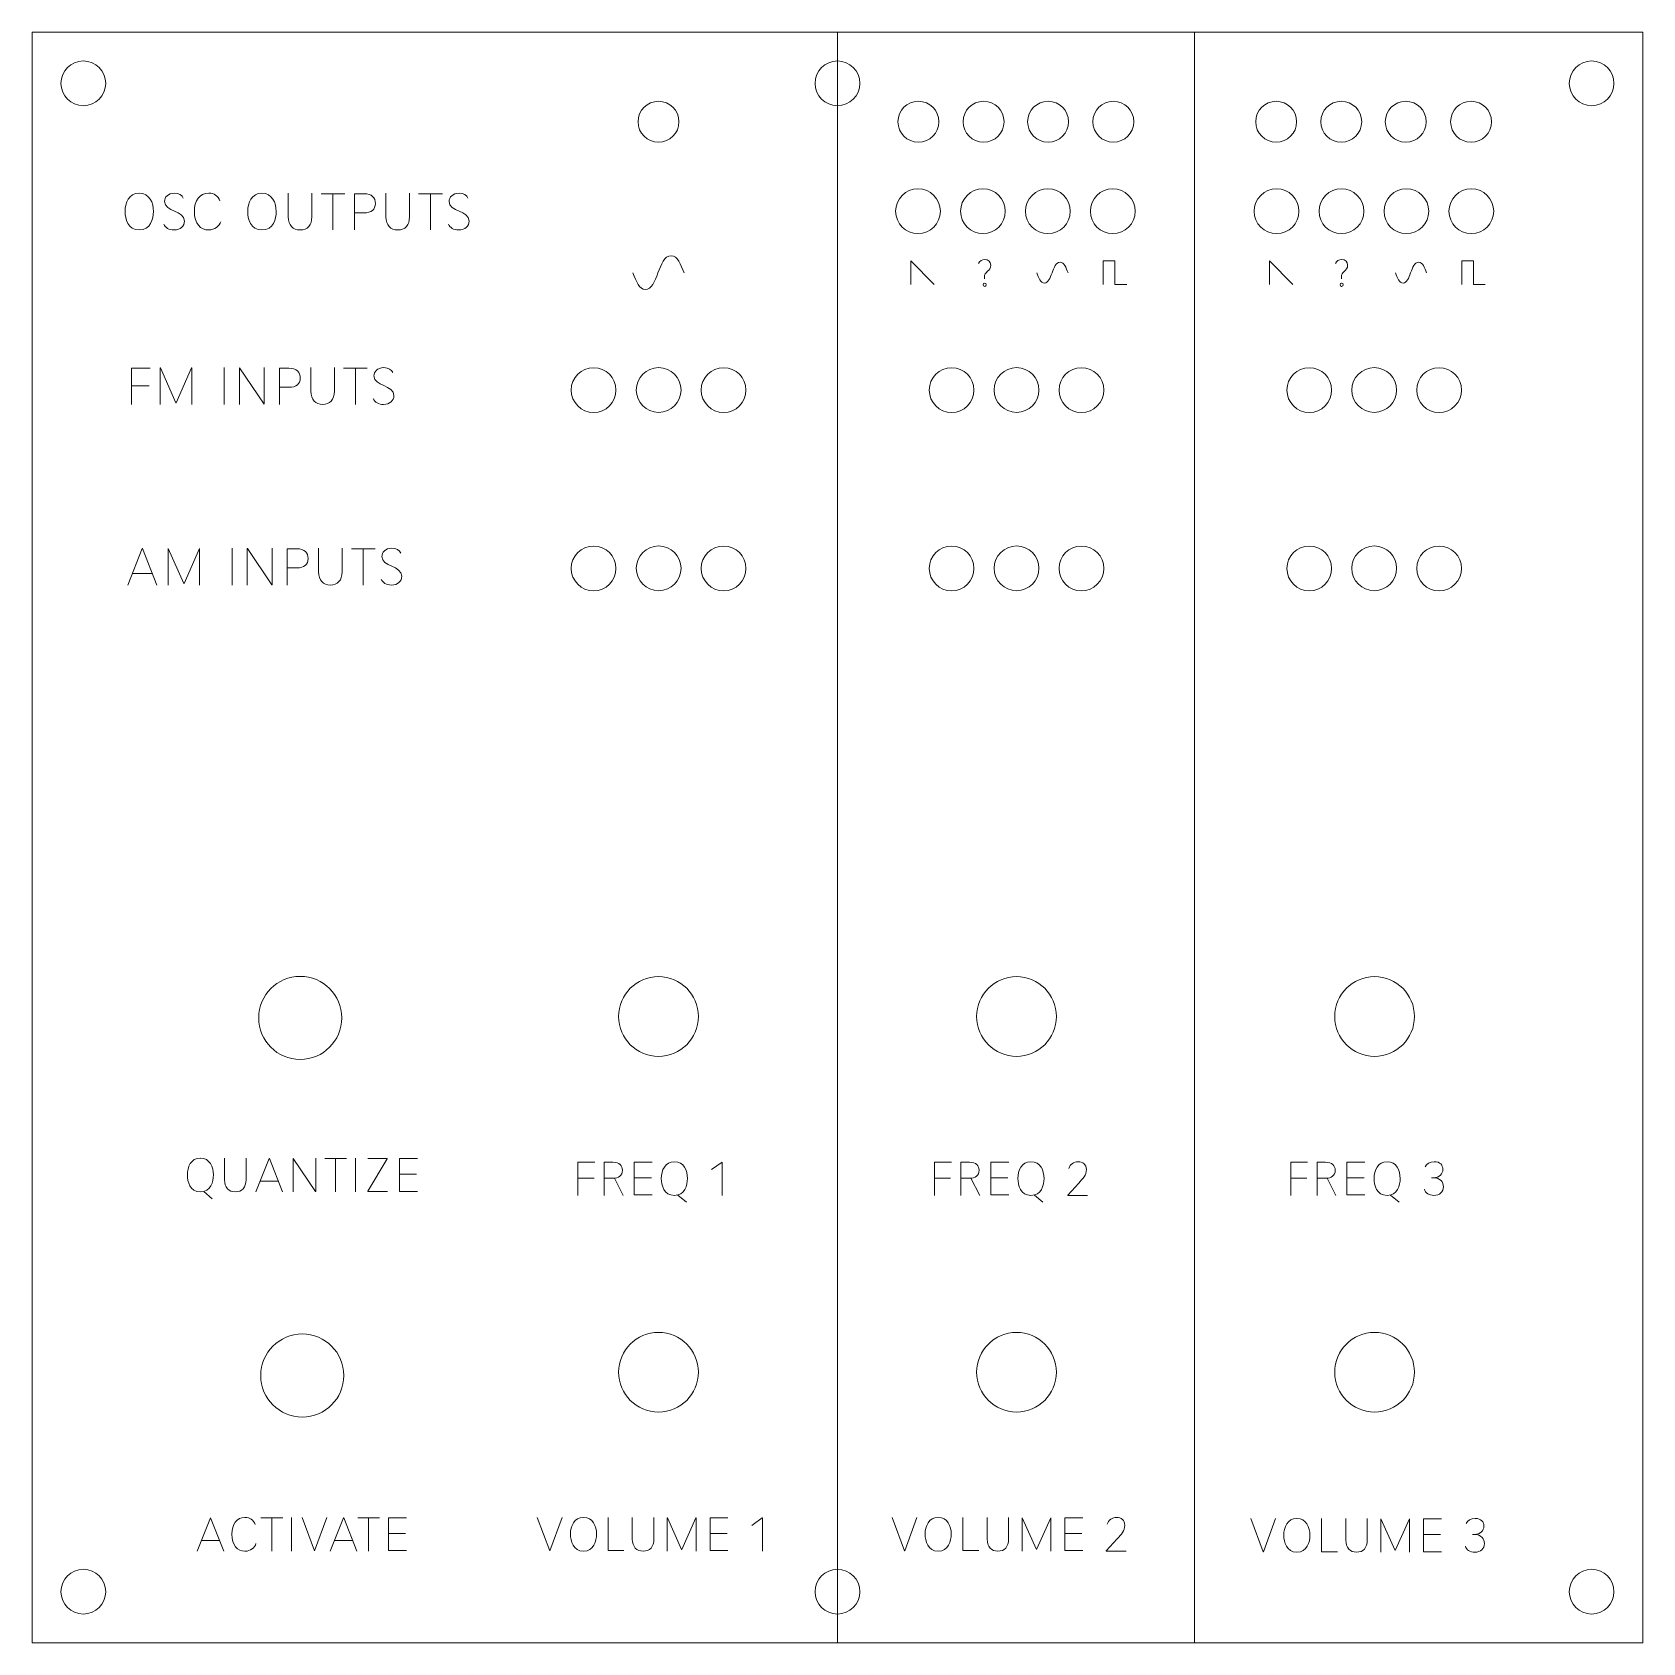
# Model space of a CAD drawing. Header units: millimetres. Extents: x 45 to 171, y 76 to 202.
import ezdxf

# ---------------------------------------------------------------- set-up
doc = ezdxf.new("R2010")
doc.units = ezdxf.units.MM
doc.header["$MEASUREMENT"] = 0
for name, color, linetype, lineweight in [('holes', 7, 'Continuous', 0), ('outline', 7, 'Continuous', 0), ('text', 7, 'Continuous', 0)]:
    doc.layers.add(name, color=color, linetype=linetype, lineweight=lineweight)

# ---------------------------------------------------------------- blocks, each defined once
blk = doc.blocks.new('Block_0')
at = {"layer": 'text', "color": 7, "lineweight": 15}
for points, knots in [([(53.67, 188.94), (52.87, 188.94), (52.57, 188.18), (52.57, 187.5), (52.57, 186.94), (52.79, 186.06), (53.68, 186.06), (54.57, 186.06), (54.79, 186.94), (54.79, 187.5), (54.79, 188.18), (54.48, 188.94), (53.68, 188.94)], [0, 0, 0, 0, 1, 1, 1, 2, 2, 2, 3, 3, 3, 4, 4, 4, 4]), ([(55.6, 186.52), (55.71, 186.24), (56.01, 186.06), (56.4, 186.06), (56.9, 186.06), (57.21, 186.37), (57.21, 186.75), (57.21, 187.6), (55.66, 187.47), (55.66, 188.29), (55.66, 188.62), (55.92, 188.94), (56.43, 188.94), (56.8, 188.94), (57.02, 188.78), (57.12, 188.56)], [0, 0, 0, 0, 1, 1, 1, 2, 2, 2, 3, 3, 3, 4, 4, 4, 5, 5, 5, 5]), ([(59.99, 188.33), (59.83, 188.73), (59.54, 188.94), (59.11, 188.94), (58.38, 188.94), (57.99, 188.36), (57.99, 187.5), (57.99, 186.55), (58.47, 186.06), (59.11, 186.06), (59.6, 186.06), (59.93, 186.36), (60.05, 186.71)], [0, 0, 0, 0, 1, 1, 1, 2, 2, 2, 3, 3, 3, 4, 4, 4, 4]), ([(63.27, 188.94), (62.47, 188.94), (62.16, 188.18), (62.16, 187.5), (62.16, 186.94), (62.38, 186.06), (63.28, 186.06), (64.17, 186.06), (64.39, 186.94), (64.39, 187.5), (64.39, 188.18), (64.08, 188.94), (63.28, 188.94)], [0, 0, 0, 0, 1, 1, 1, 2, 2, 2, 3, 3, 3, 4, 4, 4, 4]), ([(65.34, 188.94), (65.34, 188.94), (65.34, 187.1), (65.34, 187.1), (65.34, 186.43), (65.71, 186.06), (66.26, 186.06), (66.83, 186.06), (67.18, 186.43), (67.18, 187.1), (67.18, 187.1), (67.18, 188.94), (67.18, 188.94)], [0, 0, 0, 0, 1, 1, 1, 2, 2, 2, 3, 3, 3, 4, 4, 4, 4]), ([(70.52, 187.4), (70.52, 187.4), (71.26, 187.4), (71.26, 187.4), (71.85, 187.4), (72.15, 187.66), (72.15, 188.13), (72.15, 188.57), (71.87, 188.9), (71.27, 188.9), (71.27, 188.9), (70.52, 188.9), (70.52, 188.9)], [0, 0, 0, 0, 1, 1, 1, 2, 2, 2, 3, 3, 3, 4, 4, 4, 4]), ([(72.98, 188.94), (72.98, 188.94), (72.98, 187.1), (72.98, 187.1), (72.98, 186.43), (73.35, 186.06), (73.9, 186.06), (74.47, 186.06), (74.82, 186.43), (74.82, 187.1), (74.82, 187.1), (74.82, 188.94), (74.82, 188.94)], [0, 0, 0, 0, 1, 1, 1, 2, 2, 2, 3, 3, 3, 4, 4, 4, 4]), ([(77.86, 186.52), (77.98, 186.24), (78.28, 186.06), (78.67, 186.06), (79.17, 186.06), (79.48, 186.37), (79.48, 186.75), (79.48, 187.6), (77.92, 187.47), (77.92, 188.29), (77.92, 188.62), (78.19, 188.94), (78.7, 188.94), (79.07, 188.94), (79.29, 188.78), (79.39, 188.56)], [0, 0, 0, 0, 1, 1, 1, 2, 2, 2, 3, 3, 3, 4, 4, 4, 5, 5, 5, 5])]:
    blk.add_open_spline(points, degree=3, knots=knots, dxfattribs=at)
for points in [[(67.9, 188.9), (67.9, 188.9), (69.76, 188.9), (69.76, 188.9)], [(68.83, 186.06), (68.83, 186.06), (68.83, 188.9), (68.83, 188.9)], [(70.52, 186.06), (70.52, 186.06), (70.52, 188.9), (70.52, 188.9)], [(75.53, 188.9), (75.53, 188.9), (77.4, 188.9), (77.4, 188.9)], [(76.47, 186.06), (76.47, 186.06), (76.47, 188.9), (76.47, 188.9)]]:
    blk.add_open_spline(points, degree=3, dxfattribs=at)
blk = doc.blocks.new('Block_1')
at = {"layer": 'text', "color": 7, "lineweight": 13}
for points, knots in [([(119.8, 182.23), (119.8, 182.23), (119.8, 182.41), (119.8, 182.41), (119.8, 182.57), (119.86, 182.67), (120.04, 182.83), (120.16, 182.93), (120.29, 183.09), (120.29, 183.31), (120.29, 183.56), (120.11, 183.75), (119.82, 183.75), (119.62, 183.75), (119.41, 183.66), (119.33, 183.43)], [0, 0, 0, 0, 1, 1, 1, 2, 2, 2, 3, 3, 3, 4, 4, 4, 5, 5, 5, 5]), ([(119.82, 181.9), (119.75, 181.9), (119.69, 181.84), (119.69, 181.77), (119.69, 181.7), (119.75, 181.65), (119.82, 181.65), (119.89, 181.65), (119.94, 181.7), (119.94, 181.77), (119.94, 181.84), (119.89, 181.9), (119.82, 181.9)], [0, 0, 0, 0, 1, 1, 1, 2, 2, 2, 3, 3, 3, 4, 4, 4, 4])]:
    blk.add_open_spline(points, degree=3, knots=knots, dxfattribs=at)
blk = doc.blocks.new('Block_2')
at = {"layer": 'text', "color": 7, "lineweight": 13}
for points, knots in [([(147.73, 182.23), (147.73, 182.23), (147.73, 182.41), (147.73, 182.41), (147.73, 182.57), (147.78, 182.67), (147.96, 182.83), (148.09, 182.93), (148.21, 183.09), (148.21, 183.31), (148.21, 183.56), (148.04, 183.75), (147.74, 183.75), (147.54, 183.75), (147.33, 183.66), (147.25, 183.43)], [0, 0, 0, 0, 1, 1, 1, 2, 2, 2, 3, 3, 3, 4, 4, 4, 5, 5, 5, 5]), ([(147.74, 181.9), (147.67, 181.9), (147.62, 181.84), (147.62, 181.77), (147.62, 181.7), (147.67, 181.65), (147.74, 181.65), (147.81, 181.65), (147.87, 181.7), (147.87, 181.77), (147.87, 181.84), (147.81, 181.9), (147.75, 181.9)], [0, 0, 0, 0, 1, 1, 1, 2, 2, 2, 3, 3, 3, 4, 4, 4, 4])]:
    blk.add_open_spline(points, degree=3, knots=knots, dxfattribs=at)
blk = doc.blocks.new('Block_3')
at = {"layer": 'text', "color": 7, "lineweight": 15}
blk.add_line((60.94, 158.28), (60.94, 161.16), dxfattribs=at)
for points in [[(58.4, 158.28), (58.4, 161.14), (58.38, 161.14), (57.18, 158.41), (57.16, 158.41), (55.95, 161.14), (55.94, 161.14), (55.94, 158.28)], [(62.12, 158.28), (62.12, 161.14), (62.14, 161.14), (64.05, 158.3), (64.07, 158.3), (64.07, 161.16)]]:
    blk.add_lwpolyline(points, dxfattribs=at)
for points, knots in [([(55.05, 158.28), (55.05, 158.28), (53.93, 161.14), (53.93, 161.14), (53.93, 161.14), (53.91, 161.14), (53.91, 161.14), (53.91, 161.14), (52.78, 158.28), (52.78, 158.28)], [0, 0, 0, 0, 1, 1, 1, 2, 2, 2, 3, 3, 3, 3]), ([(65.26, 159.62), (65.26, 159.62), (65.99, 159.62), (65.99, 159.62), (66.59, 159.62), (66.89, 159.89), (66.89, 160.35), (66.89, 160.8), (66.6, 161.12), (66.01, 161.12), (66.01, 161.12), (65.26, 161.12), (65.26, 161.12)], [0, 0, 0, 0, 1, 1, 1, 2, 2, 2, 3, 3, 3, 4, 4, 4, 4]), ([(67.71, 161.16), (67.71, 161.16), (67.71, 159.32), (67.71, 159.32), (67.71, 158.65), (68.08, 158.28), (68.63, 158.28), (69.2, 158.28), (69.55, 158.65), (69.55, 159.32), (69.55, 159.32), (69.55, 161.16), (69.55, 161.16)], [0, 0, 0, 0, 1, 1, 1, 2, 2, 2, 3, 3, 3, 4, 4, 4, 4]), ([(72.6, 158.74), (72.72, 158.46), (73.01, 158.28), (73.4, 158.28), (73.91, 158.28), (74.21, 158.59), (74.21, 158.97), (74.21, 159.82), (72.66, 159.7), (72.66, 160.51), (72.66, 160.84), (72.92, 161.16), (73.44, 161.16), (73.8, 161.16), (74.02, 161), (74.13, 160.78)], [0, 0, 0, 0, 1, 1, 1, 2, 2, 2, 3, 3, 3, 4, 4, 4, 5, 5, 5, 5])]:
    blk.add_open_spline(points, degree=3, knots=knots, dxfattribs=at)
for points in [[(65.26, 158.28), (65.26, 158.28), (65.26, 161.12), (65.26, 161.12)], [(70.27, 161.12), (70.27, 161.12), (72.13, 161.12), (72.13, 161.12)], [(71.2, 158.28), (71.2, 158.28), (71.2, 161.12), (71.2, 161.12)], [(53.14, 159.18), (53.14, 159.18), (54.69, 159.18), (54.69, 159.18)]]:
    blk.add_open_spline(points, degree=3, dxfattribs=at)
blk = doc.blocks.new('Block_4')
at = {"layer": 'text', "color": 7, "lineweight": 15}
blk.add_line((60.33, 172.41), (60.33, 175.29), dxfattribs=at)
for points in [[(57.79, 172.41), (57.79, 175.27), (57.77, 175.27), (56.56, 172.54), (56.54, 172.54), (55.34, 175.27), (55.32, 175.27), (55.32, 172.41)], [(61.51, 172.41), (61.51, 175.27), (61.53, 175.27), (63.44, 172.43), (63.46, 172.43), (63.45, 175.29)]]:
    blk.add_lwpolyline(points, dxfattribs=at)
for points, knots in [([(53.07, 172.41), (53.07, 172.41), (53.07, 175.25), (53.07, 175.25), (53.07, 175.25), (54.52, 175.25), (54.52, 175.25)], [0, 0, 0, 0, 1, 1, 1, 2, 2, 2, 2]), ([(64.64, 173.75), (64.64, 173.75), (65.38, 173.75), (65.38, 173.75), (65.97, 173.75), (66.27, 174.01), (66.27, 174.47), (66.27, 174.92), (65.99, 175.25), (65.39, 175.25), (65.39, 175.25), (64.64, 175.25), (64.64, 175.25)], [0, 0, 0, 0, 1, 1, 1, 2, 2, 2, 3, 3, 3, 4, 4, 4, 4]), ([(67.1, 175.29), (67.1, 175.29), (67.1, 173.45), (67.1, 173.45), (67.1, 172.78), (67.47, 172.41), (68.02, 172.41), (68.59, 172.41), (68.94, 172.78), (68.94, 173.45), (68.94, 173.45), (68.94, 175.29), (68.94, 175.29)], [0, 0, 0, 0, 1, 1, 1, 2, 2, 2, 3, 3, 3, 4, 4, 4, 4]), ([(71.98, 172.87), (72.1, 172.59), (72.4, 172.41), (72.79, 172.41), (73.29, 172.41), (73.6, 172.72), (73.6, 173.1), (73.6, 173.95), (72.04, 173.82), (72.04, 174.64), (72.04, 174.97), (72.31, 175.29), (72.82, 175.29), (73.19, 175.29), (73.41, 175.13), (73.51, 174.91)], [0, 0, 0, 0, 1, 1, 1, 2, 2, 2, 3, 3, 3, 4, 4, 4, 5, 5, 5, 5])]:
    blk.add_open_spline(points, degree=3, knots=knots, dxfattribs=at)
for points in [[(64.64, 172.41), (64.64, 172.41), (64.64, 175.25), (64.64, 175.25)], [(69.66, 175.25), (69.66, 175.25), (71.52, 175.25), (71.52, 175.25)], [(70.59, 172.41), (70.59, 172.41), (70.59, 175.25), (70.59, 175.25)], [(53.07, 173.88), (53.07, 173.88), (54.45, 173.88), (54.45, 173.88)]]:
    blk.add_open_spline(points, degree=3, dxfattribs=at)
blk = doc.blocks.new('Block_5')
at = {"layer": 'text', "color": 7, "lineweight": 15}
blk.add_lwpolyline([(99.29, 110.53), (99.29, 113.13), (99.28, 113.13), (98.45, 112.55)], dxfattribs=at)
for points, knots in [([(88, 110.53), (88, 110.53), (88, 113.13), (88, 113.13), (88, 113.13), (89.32, 113.13), (89.32, 113.13)], [0, 0, 0, 0, 1, 1, 1, 2, 2, 2, 2]), ([(90.06, 111.87), (90.06, 111.87), (90.78, 111.87), (90.78, 111.87), (91.16, 111.87), (91.48, 112.1), (91.48, 112.5), (91.48, 112.84), (91.25, 113.13), (90.73, 113.13), (90.73, 113.13), (90.06, 113.13), (90.06, 113.13)], [0, 0, 0, 0, 1, 1, 1, 2, 2, 2, 3, 3, 3, 4, 4, 4, 4]), ([(93.81, 110.57), (93.81, 110.57), (92.4, 110.57), (92.4, 110.57), (92.4, 110.57), (92.4, 113.13), (92.4, 113.13), (92.4, 113.13), (93.81, 113.13), (93.81, 113.13)], [0, 0, 0, 0, 1, 1, 1, 2, 2, 2, 3, 3, 3, 3]), ([(95.54, 113.17), (94.81, 113.17), (94.52, 112.48), (94.52, 111.86), (94.52, 111.34), (94.72, 110.53), (95.54, 110.53), (96.36, 110.53), (96.56, 111.34), (96.56, 111.86), (96.56, 112.48), (96.28, 113.17), (95.55, 113.17)], [0, 0, 0, 0, 1, 1, 1, 2, 2, 2, 3, 3, 3, 4, 4, 4, 4])]:
    blk.add_open_spline(points, degree=3, knots=knots, dxfattribs=at)
for points in [[(90.06, 110.53), (90.06, 110.53), (90.06, 113.13), (90.06, 113.13)], [(88, 111.88), (88, 111.88), (89.26, 111.88), (89.26, 111.88)], [(91.53, 110.53), (91.53, 110.53), (90.85, 111.87), (90.85, 111.87)], [(92.4, 111.91), (92.4, 111.91), (93.74, 111.91), (93.74, 111.91)], [(96.48, 110), (96.48, 110), (95.82, 110.56), (95.82, 110.56)]]:
    blk.add_open_spline(points, degree=3, dxfattribs=at)
blk = doc.blocks.new('Block_6')
at = {"layer": 'text', "color": 7, "lineweight": 15}
for points, knots in [([(115.9, 110.53), (115.9, 110.53), (115.9, 113.13), (115.9, 113.13), (115.9, 113.13), (117.22, 113.13), (117.22, 113.13)], [0, 0, 0, 0, 1, 1, 1, 2, 2, 2, 2]), ([(117.96, 111.87), (117.96, 111.87), (118.67, 111.87), (118.67, 111.87), (119.05, 111.87), (119.38, 112.1), (119.38, 112.5), (119.38, 112.84), (119.15, 113.13), (118.63, 113.13), (118.63, 113.13), (117.96, 113.13), (117.96, 113.13)], [0, 0, 0, 0, 1, 1, 1, 2, 2, 2, 3, 3, 3, 4, 4, 4, 4]), ([(121.7, 110.57), (121.7, 110.57), (120.3, 110.57), (120.3, 110.57), (120.3, 110.57), (120.3, 113.13), (120.3, 113.13), (120.3, 113.13), (121.7, 113.13), (121.7, 113.13)], [0, 0, 0, 0, 1, 1, 1, 2, 2, 2, 3, 3, 3, 3]), ([(123.43, 113.17), (122.7, 113.17), (122.42, 112.48), (122.42, 111.86), (122.42, 111.34), (122.62, 110.53), (123.44, 110.53), (124.26, 110.53), (124.46, 111.34), (124.46, 111.86), (124.46, 112.48), (124.18, 113.17), (123.44, 113.17)], [0, 0, 0, 0, 1, 1, 1, 2, 2, 2, 3, 3, 3, 4, 4, 4, 4]), ([(127.87, 110.53), (127.87, 110.53), (126.32, 110.53), (126.32, 110.53), (126.32, 110.53), (126.32, 110.55), (126.32, 110.55), (126.32, 110.55), (127.19, 111.5), (127.19, 111.5), (127.48, 111.82), (127.78, 112.13), (127.78, 112.55), (127.78, 112.97), (127.47, 113.17), (127.13, 113.17), (126.79, 113.17), (126.51, 112.97), (126.4, 112.64)], [0, 0, 0, 0, 1, 1, 1, 2, 2, 2, 3, 3, 3, 4, 4, 4, 5, 5, 5, 6, 6, 6, 6])]:
    blk.add_open_spline(points, degree=3, knots=knots, dxfattribs=at)
for points in [[(117.96, 110.53), (117.96, 110.53), (117.96, 113.13), (117.96, 113.13)], [(115.9, 111.88), (115.9, 111.88), (117.15, 111.88), (117.15, 111.88)], [(119.43, 110.53), (119.43, 110.53), (118.74, 111.87), (118.74, 111.87)], [(120.3, 111.91), (120.3, 111.91), (121.63, 111.91), (121.63, 111.91)], [(124.37, 110), (124.37, 110), (123.71, 110.56), (123.71, 110.56)]]:
    blk.add_open_spline(points, degree=3, dxfattribs=at)
blk = doc.blocks.new('Block_7')
at = {"layer": 'text', "color": 7, "lineweight": 15}
for points in [[(84.82, 85.34), (85.79, 82.72), (85.8, 82.72), (86.76, 85.34)], [(91.59, 82.74), (90.36, 82.74), (90.36, 85.34)], [(97.24, 82.7), (97.24, 85.32), (97.23, 85.32), (96.12, 82.82), (96.11, 82.82), (95, 85.32), (94.98, 85.32), (94.98, 82.7)], [(102.44, 82.7), (102.44, 85.3), (102.42, 85.3), (101.59, 84.72)]]:
    blk.add_lwpolyline(points, dxfattribs=at)
for points, knots in [([(88.42, 85.34), (87.69, 85.34), (87.41, 84.65), (87.41, 84.03), (87.41, 83.51), (87.61, 82.7), (88.43, 82.7), (89.24, 82.7), (89.45, 83.51), (89.45, 84.03), (89.45, 84.65), (89.16, 85.34), (88.43, 85.34)], [0, 0, 0, 0, 1, 1, 1, 2, 2, 2, 3, 3, 3, 4, 4, 4, 4]), ([(92.25, 85.34), (92.25, 85.34), (92.25, 83.65), (92.25, 83.65), (92.25, 83.04), (92.59, 82.7), (93.09, 82.7), (93.62, 82.7), (93.94, 83.04), (93.94, 83.65), (93.94, 83.65), (93.94, 85.34), (93.94, 85.34)], [0, 0, 0, 0, 1, 1, 1, 2, 2, 2, 3, 3, 3, 4, 4, 4, 4]), ([(99.73, 82.74), (99.73, 82.74), (98.33, 82.74), (98.33, 82.74), (98.33, 82.74), (98.33, 85.3), (98.33, 85.3), (98.33, 85.3), (99.73, 85.3), (99.73, 85.3)], [0, 0, 0, 0, 1, 1, 1, 2, 2, 2, 3, 3, 3, 3])]:
    blk.add_open_spline(points, degree=3, knots=knots, dxfattribs=at)
blk.add_open_spline([(98.33, 84.09), (98.33, 84.09), (99.66, 84.09), (99.66, 84.09)], degree=3, dxfattribs=at)
blk = doc.blocks.new('Block_8')
at = {"layer": 'text', "color": 7, "lineweight": 15}
blk.add_line((70.59, 110.81), (70.59, 113.45), dxfattribs=at)
for points in [[(65.71, 110.81), (65.71, 113.43), (65.72, 113.43), (67.47, 110.83), (67.49, 110.83), (67.49, 113.45)], [(73.11, 110.85), (71.57, 110.85), (71.57, 110.86), (73.07, 113.39), (73.07, 113.41), (71.56, 113.41)]]:
    blk.add_lwpolyline(points, dxfattribs=at)
for points, knots in [([(58.45, 113.45), (57.72, 113.45), (57.44, 112.75), (57.44, 112.13), (57.44, 111.61), (57.64, 110.81), (58.46, 110.81), (59.28, 110.81), (59.48, 111.61), (59.48, 112.13), (59.48, 112.75), (59.19, 113.45), (58.46, 113.45)], [0, 0, 0, 0, 1, 1, 1, 2, 2, 2, 3, 3, 3, 4, 4, 4, 4]), ([(60.35, 113.45), (60.35, 113.45), (60.35, 111.76), (60.35, 111.76), (60.35, 111.15), (60.69, 110.81), (61.19, 110.81), (61.72, 110.81), (62.03, 111.15), (62.03, 111.76), (62.03, 111.76), (62.03, 113.45), (62.03, 113.45)], [0, 0, 0, 0, 1, 1, 1, 2, 2, 2, 3, 3, 3, 4, 4, 4, 4]), ([(64.89, 110.81), (64.89, 110.81), (63.87, 113.43), (63.87, 113.43), (63.87, 113.43), (63.85, 113.43), (63.85, 113.43), (63.85, 113.43), (62.81, 110.81), (62.81, 110.81)], [0, 0, 0, 0, 1, 1, 1, 2, 2, 2, 3, 3, 3, 3]), ([(75.45, 110.85), (75.45, 110.85), (74.04, 110.85), (74.04, 110.85), (74.04, 110.85), (74.04, 113.41), (74.04, 113.41), (74.04, 113.41), (75.45, 113.41), (75.45, 113.41)], [0, 0, 0, 0, 1, 1, 1, 2, 2, 2, 3, 3, 3, 3])]:
    blk.add_open_spline(points, degree=3, knots=knots, dxfattribs=at)
for points in [[(68.19, 113.41), (68.19, 113.41), (69.9, 113.41), (69.9, 113.41)], [(69.04, 110.81), (69.04, 110.81), (69.04, 113.41), (69.04, 113.41)], [(74.04, 112.19), (74.04, 112.19), (75.38, 112.19), (75.38, 112.19)], [(63.14, 111.64), (63.14, 111.64), (64.56, 111.64), (64.56, 111.64)], [(59.39, 110.27), (59.39, 110.27), (58.73, 110.84), (58.73, 110.84)]]:
    blk.add_open_spline(points, degree=3, dxfattribs=at)
blk = doc.blocks.new('Block_9')
at = {"layer": 'text', "color": 7, "lineweight": 15}
for points in [[(112.58, 85.34), (113.54, 82.72), (113.56, 82.72), (114.52, 85.34)], [(119.35, 82.74), (118.11, 82.74), (118.11, 85.34)], [(125, 82.7), (125, 85.32), (124.98, 85.32), (123.88, 82.82), (123.86, 82.82), (122.76, 85.32), (122.74, 85.32), (122.74, 82.7)]]:
    blk.add_lwpolyline(points, dxfattribs=at)
for points, knots in [([(116.18, 85.34), (115.44, 85.34), (115.16, 84.65), (115.16, 84.03), (115.16, 83.51), (115.36, 82.7), (116.18, 82.7), (117, 82.7), (117.2, 83.51), (117.2, 84.03), (117.2, 84.65), (116.92, 85.34), (116.19, 85.34)], [0, 0, 0, 0, 1, 1, 1, 2, 2, 2, 3, 3, 3, 4, 4, 4, 4]), ([(120.01, 85.34), (120.01, 85.34), (120.01, 83.65), (120.01, 83.65), (120.01, 83.04), (120.35, 82.7), (120.85, 82.7), (121.37, 82.7), (121.69, 83.04), (121.69, 83.65), (121.69, 83.65), (121.69, 85.34), (121.69, 85.34)], [0, 0, 0, 0, 1, 1, 1, 2, 2, 2, 3, 3, 3, 4, 4, 4, 4]), ([(127.49, 82.74), (127.49, 82.74), (126.08, 82.74), (126.08, 82.74), (126.08, 82.74), (126.08, 85.3), (126.08, 85.3), (126.08, 85.3), (127.49, 85.3), (127.49, 85.3)], [0, 0, 0, 0, 1, 1, 1, 2, 2, 2, 3, 3, 3, 3]), ([(130.88, 82.7), (130.88, 82.7), (129.33, 82.7), (129.33, 82.7), (129.33, 82.7), (129.33, 82.72), (129.33, 82.72), (129.33, 82.72), (130.19, 83.67), (130.19, 83.67), (130.49, 84), (130.78, 84.3), (130.78, 84.72), (130.78, 85.14), (130.48, 85.34), (130.14, 85.34), (129.8, 85.34), (129.51, 85.14), (129.4, 84.81)], [0, 0, 0, 0, 1, 1, 1, 2, 2, 2, 3, 3, 3, 4, 4, 4, 5, 5, 5, 6, 6, 6, 6])]:
    blk.add_open_spline(points, degree=3, knots=knots, dxfattribs=at)
blk.add_open_spline([(126.08, 84.08), (126.08, 84.08), (127.42, 84.08), (127.42, 84.08)], degree=3, dxfattribs=at)
blk = doc.blocks.new('Block_10')
at = {"layer": 'text', "color": 7, "lineweight": 15}
for points, knots in [([(143.76, 110.53), (143.76, 110.53), (143.76, 113.13), (143.76, 113.13), (143.76, 113.13), (145.08, 113.13), (145.08, 113.13)], [0, 0, 0, 0, 1, 1, 1, 2, 2, 2, 2]), ([(145.82, 111.87), (145.82, 111.87), (146.54, 111.87), (146.54, 111.87), (146.92, 111.87), (147.24, 112.1), (147.24, 112.5), (147.24, 112.84), (147.01, 113.13), (146.49, 113.13), (146.49, 113.13), (145.82, 113.13), (145.82, 113.13)], [0, 0, 0, 0, 1, 1, 1, 2, 2, 2, 3, 3, 3, 4, 4, 4, 4]), ([(149.56, 110.57), (149.56, 110.57), (148.16, 110.57), (148.16, 110.57), (148.16, 110.57), (148.16, 113.13), (148.16, 113.13), (148.16, 113.13), (149.56, 113.13), (149.56, 113.13)], [0, 0, 0, 0, 1, 1, 1, 2, 2, 2, 3, 3, 3, 3]), ([(151.3, 113.17), (150.56, 113.17), (150.28, 112.48), (150.28, 111.86), (150.28, 111.34), (150.48, 110.53), (151.3, 110.53), (152.12, 110.53), (152.32, 111.34), (152.32, 111.86), (152.32, 112.48), (152.04, 113.17), (151.31, 113.17)], [0, 0, 0, 0, 1, 1, 1, 2, 2, 2, 3, 3, 3, 4, 4, 4, 4]), ([(154.9, 111.92), (155.42, 111.92), (155.66, 112.22), (155.66, 112.57), (155.66, 112.89), (155.45, 113.17), (154.99, 113.17), (154.62, 113.17), (154.39, 112.98), (154.28, 112.78)], [0, 0, 0, 0, 1, 1, 1, 2, 2, 2, 3, 3, 3, 3]), ([(154.22, 111.01), (154.3, 110.72), (154.58, 110.53), (154.95, 110.53), (155.41, 110.53), (155.7, 110.82), (155.7, 111.21), (155.7, 111.56), (155.48, 111.92), (154.9, 111.92), (154.9, 111.92), (154.78, 111.92), (154.78, 111.92)], [0, 0, 0, 0, 1, 1, 1, 2, 2, 2, 3, 3, 3, 4, 4, 4, 4])]:
    blk.add_open_spline(points, degree=3, knots=knots, dxfattribs=at)
for points in [[(145.82, 110.53), (145.82, 110.53), (145.82, 113.13), (145.82, 113.13)], [(143.76, 111.88), (143.76, 111.88), (145.01, 111.88), (145.01, 111.88)], [(147.29, 110.53), (147.29, 110.53), (146.61, 111.87), (146.61, 111.87)], [(148.16, 111.91), (148.16, 111.91), (149.5, 111.91), (149.5, 111.91)], [(152.24, 110), (152.24, 110), (151.57, 110.56), (151.57, 110.56)]]:
    blk.add_open_spline(points, degree=3, dxfattribs=at)
blk = doc.blocks.new('Block_11')
at = {"layer": 'text', "color": 7, "lineweight": 15}
for points in [[(140.64, 85.26), (141.6, 82.64), (141.62, 82.64), (142.58, 85.26)], [(147.41, 82.66), (146.17, 82.66), (146.17, 85.26)], [(153.06, 82.62), (153.06, 85.24), (153.04, 85.24), (151.94, 82.74), (151.92, 82.74), (150.82, 85.24), (150.8, 85.24), (150.8, 82.62)]]:
    blk.add_lwpolyline(points, dxfattribs=at)
for points, knots in [([(144.24, 85.26), (143.5, 85.26), (143.22, 84.56), (143.22, 83.94), (143.22, 83.42), (143.42, 82.62), (144.24, 82.62), (145.06, 82.62), (145.26, 83.42), (145.26, 83.94), (145.26, 84.56), (144.98, 85.26), (144.25, 85.26)], [0, 0, 0, 0, 1, 1, 1, 2, 2, 2, 3, 3, 3, 4, 4, 4, 4]), ([(148.07, 85.26), (148.07, 85.26), (148.07, 83.57), (148.07, 83.57), (148.07, 82.96), (148.41, 82.62), (148.91, 82.62), (149.43, 82.62), (149.75, 82.96), (149.75, 83.57), (149.75, 83.57), (149.75, 85.26), (149.75, 85.26)], [0, 0, 0, 0, 1, 1, 1, 2, 2, 2, 3, 3, 3, 4, 4, 4, 4]), ([(155.55, 82.66), (155.55, 82.66), (154.14, 82.66), (154.14, 82.66), (154.14, 82.66), (154.14, 85.22), (154.14, 85.22), (154.14, 85.22), (155.55, 85.22), (155.55, 85.22)], [0, 0, 0, 0, 1, 1, 1, 2, 2, 2, 3, 3, 3, 3]), ([(158.1, 84.01), (158.62, 84.01), (158.87, 84.31), (158.87, 84.66), (158.87, 84.98), (158.66, 85.26), (158.2, 85.26), (157.82, 85.26), (157.6, 85.07), (157.49, 84.87)], [0, 0, 0, 0, 1, 1, 1, 2, 2, 2, 3, 3, 3, 3]), ([(157.43, 83.1), (157.5, 82.81), (157.78, 82.61), (158.16, 82.61), (158.61, 82.61), (158.91, 82.9), (158.91, 83.3), (158.91, 83.64), (158.69, 84.01), (158.1, 84.01), (158.1, 84.01), (157.98, 84.01), (157.98, 84.01)], [0, 0, 0, 0, 1, 1, 1, 2, 2, 2, 3, 3, 3, 4, 4, 4, 4])]:
    blk.add_open_spline(points, degree=3, knots=knots, dxfattribs=at)
blk.add_open_spline([(154.14, 84), (154.14, 84), (155.48, 84), (155.48, 84)], degree=3, dxfattribs=at)
blk = doc.blocks.new('Block_12')
at = {"layer": 'text', "color": 7, "lineweight": 15}
blk.add_line((65.6, 82.7), (65.6, 85.34), dxfattribs=at)
blk.add_lwpolyline([(66.42, 85.34), (67.38, 82.72), (67.4, 82.72), (68.36, 85.34)], dxfattribs=at)
for points, knots in [([(60.29, 82.7), (60.29, 82.7), (59.26, 85.32), (59.26, 85.32), (59.26, 85.32), (59.25, 85.32), (59.25, 85.32), (59.25, 85.32), (58.21, 82.7), (58.21, 82.7)], [0, 0, 0, 0, 1, 1, 1, 2, 2, 2, 3, 3, 3, 3]), ([(62.75, 84.79), (62.61, 85.15), (62.34, 85.34), (61.95, 85.34), (61.28, 85.34), (60.93, 84.81), (60.93, 84.03), (60.93, 83.16), (61.36, 82.7), (61.95, 82.7), (62.4, 82.7), (62.7, 82.98), (62.81, 83.3)], [0, 0, 0, 0, 1, 1, 1, 2, 2, 2, 3, 3, 3, 4, 4, 4, 4]), ([(70.69, 82.7), (70.69, 82.7), (69.67, 85.32), (69.67, 85.32), (69.67, 85.32), (69.65, 85.32), (69.65, 85.32), (69.65, 85.32), (68.61, 82.7), (68.61, 82.7)], [0, 0, 0, 0, 1, 1, 1, 2, 2, 2, 3, 3, 3, 3]), ([(74.58, 82.74), (74.58, 82.74), (73.18, 82.74), (73.18, 82.74), (73.18, 82.74), (73.18, 85.3), (73.18, 85.3), (73.18, 85.3), (74.58, 85.3), (74.58, 85.3)], [0, 0, 0, 0, 1, 1, 1, 2, 2, 2, 3, 3, 3, 3])]:
    blk.add_open_spline(points, degree=3, knots=knots, dxfattribs=at)
for points in [[(63.2, 85.3), (63.2, 85.3), (64.9, 85.3), (64.9, 85.3)], [(64.05, 82.7), (64.05, 82.7), (64.05, 85.3), (64.05, 85.3)], [(70.77, 85.3), (70.77, 85.3), (72.48, 85.3), (72.48, 85.3)], [(71.62, 82.7), (71.62, 82.7), (71.62, 85.3), (71.62, 85.3)], [(58.54, 83.53), (58.54, 83.53), (59.96, 83.53), (59.96, 83.53)], [(68.94, 83.53), (68.94, 83.53), (70.37, 83.53), (70.37, 83.53)], [(73.18, 84.09), (73.18, 84.09), (74.51, 84.09), (74.51, 84.09)]]:
    blk.add_open_spline(points, degree=3, dxfattribs=at)
blk = doc.blocks.new('Block_13')
at = {"layer": 'text', "color": 7, "lineweight": 9}
blk.add_open_spline([(151.95, 182.71), (152.1, 182.3), (152.25, 181.91), (152.55, 181.91)], degree=3, dxfattribs=at)
blk.add_open_spline([(152.55, 181.91), (152.84, 181.91), (152.99, 182.3), (153.14, 182.71), (153.29, 183.11), (153.45, 183.53), (153.77, 183.53), (154.08, 183.53), (154.24, 183.11), (154.39, 182.71)], degree=3, knots=[0, 0, 0, 0, 1, 1, 1, 2, 2, 2, 3, 3, 3, 3], dxfattribs=at)
blk = doc.blocks.new('Block_14')
at = {"layer": 'text', "color": 7, "lineweight": 9}
blk.add_open_spline([(123.89, 182.71), (124.05, 182.3), (124.19, 181.91), (124.49, 181.91)], degree=3, dxfattribs=at)
blk.add_open_spline([(124.49, 181.91), (124.79, 181.91), (124.93, 182.3), (125.09, 182.71), (125.24, 183.11), (125.4, 183.53), (125.71, 183.53), (126.03, 183.53), (126.18, 183.11), (126.34, 182.71)], degree=3, knots=[0, 0, 0, 0, 1, 1, 1, 2, 2, 2, 3, 3, 3, 3], dxfattribs=at)
blk = doc.blocks.new('Block_15')
at = {"layer": 'text', "color": 7, "lineweight": 9}
blk.add_open_spline([(93.28, 181.4), (93.76, 181.4), (94, 182.03), (94.26, 182.7), (94.51, 183.36), (94.76, 184.04), (95.28, 184.04), (95.79, 184.04), (96.05, 183.36), (96.3, 182.7)], degree=3, knots=[0, 0, 0, 0, 1, 1, 1, 2, 2, 2, 3, 3, 3, 3], dxfattribs=at)
blk.add_open_spline([(92.3, 182.7), (92.56, 182.03), (92.79, 181.4), (93.28, 181.4)], degree=3, dxfattribs=at)

msp = doc.modelspace()

# ---------------------------------------------------------------- linework, layer by layer
at = {"layer": 'holes', "color": 7, "lineweight": 9}
for centre, radius in [((49.3, 197.53), 1.75), ((108.3, 197.53), 1.75), ((167.3, 197.53), 1.75), ((94.3, 194.53), 1.6), ((114.63, 194.53), 1.6), ((119.73, 194.53), 1.6), ((124.78, 194.53), 1.6), ((129.88, 194.53), 1.6), ((142.62, 194.53), 1.6), ((147.71, 194.53), 1.6), ((152.76, 194.53), 1.6), ((157.87, 194.53), 1.6), ((114.6, 187.53), 1.75), ((119.68, 187.53), 1.75), ((124.76, 187.53), 1.75), ((129.84, 187.53), 1.75), ((142.65, 187.53), 1.75), ((147.73, 187.53), 1.75), ((152.81, 187.53), 1.75), ((157.89, 187.53), 1.75), ((89.22, 173.53), 1.75), ((94.31, 173.54), 1.75), ((99.39, 173.53), 1.75), ((117.23, 173.53), 1.75), ((122.31, 173.54), 1.75), ((127.39, 173.53), 1.75), ((145.21, 173.53), 1.75), ((150.29, 173.54), 1.75), ((155.37, 173.53), 1.75), ((89.22, 159.58), 1.75), ((94.31, 159.59), 1.75), ((99.39, 159.58), 1.75), ((117.23, 159.58), 1.75), ((122.31, 159.59), 1.75), ((127.39, 159.58), 1.75), ((145.21, 159.58), 1.75), ((150.29, 159.59), 1.75), ((155.37, 159.58), 1.75), ((66.27, 124.42), 3.25), ((94.3, 124.53), 3.12), ((122.31, 124.53), 3.12), ((150.32, 124.53), 3.12), ((66.43, 96.44), 3.25), ((94.3, 96.7), 3.12), ((122.31, 96.7), 3.12), ((150.32, 96.7), 3.12), ((49.3, 79.53), 1.75), ((108.3, 79.53), 1.75), ((167.3, 79.53), 1.75)]:
    msp.add_circle(centre, radius, dxfattribs=at)
at = {"layer": 'outline', "color": 7, "lineweight": 9}
msp.add_lwpolyline([(45.3, 75.53), (171.3, 75.53), (171.3, 201.53), (45.3, 201.53), (45.3, 75.53)], dxfattribs=at)
at = {"layer": 'text', "color": 7, "lineweight": 9}
for p, q in [((108.31, 201.53), (108.31, 75.53)), ((136.24, 201.53), (136.24, 75.53))]:
    msp.add_line(p, q, dxfattribs=at)
for points in [[(115.87, 181.8), (114.04, 183.64), (114.04, 181.8)], [(130.93, 181.8), (130.01, 181.8), (130.01, 183.64), (129.09, 183.64), (129.09, 181.8)], [(143.93, 181.8), (142.09, 183.64), (142.09, 181.8)], [(158.98, 181.8), (158.07, 181.8), (158.07, 183.64), (157.15, 183.64), (157.15, 181.8)]]:
    msp.add_lwpolyline(points, dxfattribs=at)

# ---------------------------------------------------------------- block references
at = {"layer": 'text'}
for name in ['Block_0', 'Block_15', 'Block_1', 'Block_14', 'Block_2', 'Block_13', 'Block_4', 'Block_3', 'Block_8', 'Block_5', 'Block_6', 'Block_10', 'Block_12', 'Block_7', 'Block_9', 'Block_11']:
    msp.add_blockref(name, (0, 0), dxfattribs=at)

doc.saveas('drawing.dxf')
